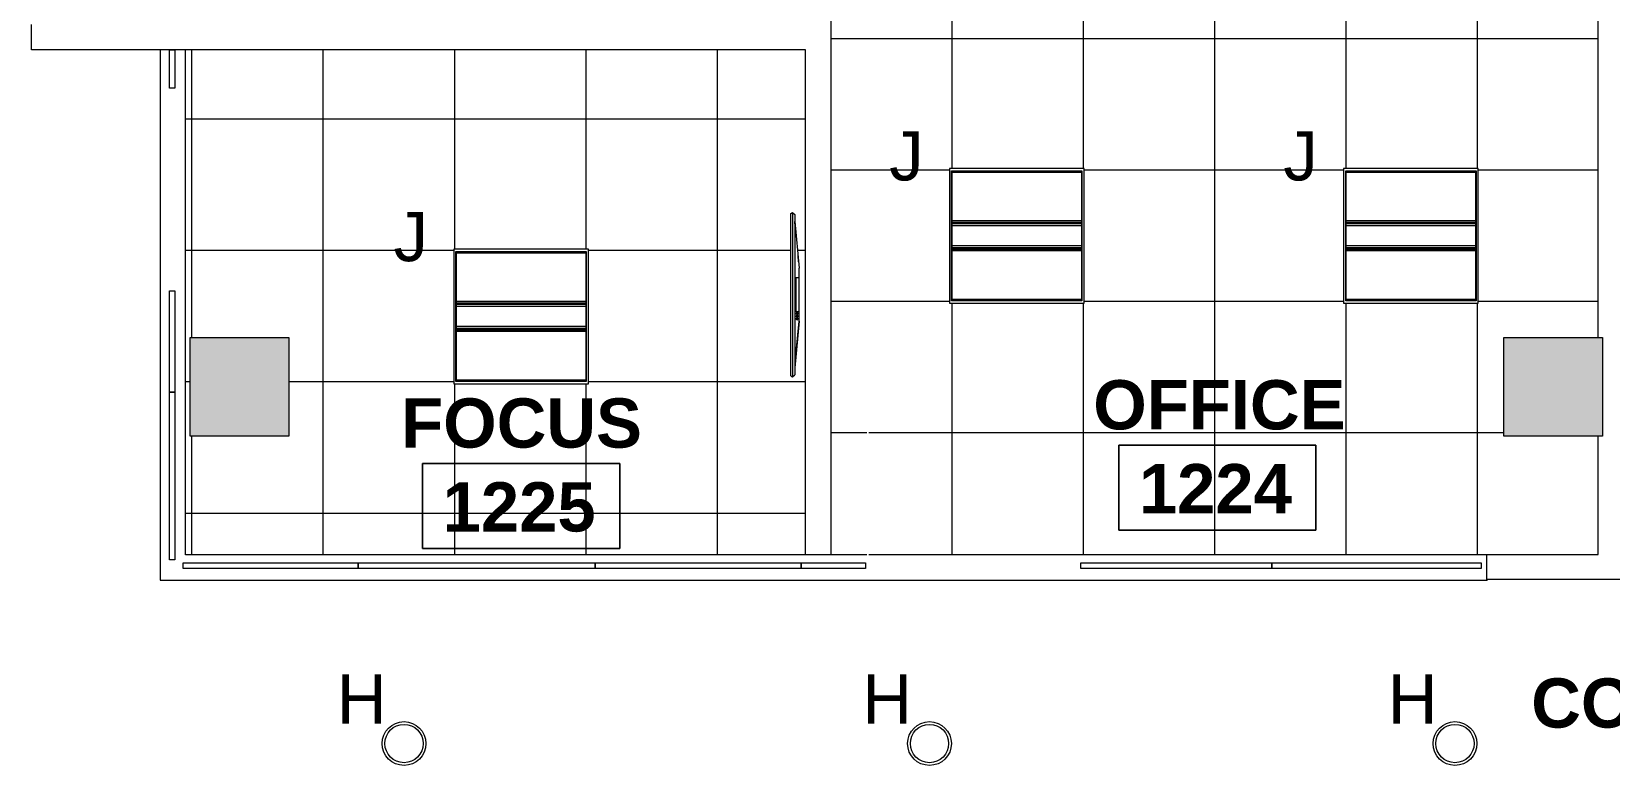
# Model space of a CAD drawing. Header units: inches. Extents: x -329 to 986, y -79 to 1436.
# Drawn here: x -22.6 to 265.7, y 157.4 to 291.4 of the extents above; entities that cross this region are included whole.
import ezdxf

# ---------------------------------------------------------------- set-up
doc = ezdxf.new("R2010")
doc.units = ezdxf.units.IN
doc.header["$LTSCALE"] = 48
doc.header["$MEASUREMENT"] = 0
for name, color, linetype, lineweight in [('A-AREA-IDEN', 1, 'Continuous', 9), ('A-CLNG', 214, 'Continuous', 13), ('A-CLNG-PATT', 214, 'Continuous', 13), ('A-GLAZ-CURT', 8, 'Continuous', 9), ('A-WALL', 8, 'Continuous', 13), ('E-LITE-EQPM', 4, 'Continuous', 9), ('E-LITE-EQPM-IDEN', 4, 'Continuous', 9), ('Q-SPCQ', 8, 'Continuous', 9), ('S-COLS', 8, 'Continuous', 13)]:
    doc.layers.add(name, color=color, linetype=linetype, lineweight=lineweight)
doc.styles.add('Arial', font='arial.ttf', dxfattribs={"height": 8.999999999999991})
doc.styles.add('Swis721 Lt BT_B', font='', dxfattribs={"height": 8.999999999999991})
doc.styles.get('Swis721 Lt BT_B').set_extended_font_data('Swis721 Lt BT', bold=True)

# ---------------------------------------------------------------- blocks, each defined once
blk = doc.blocks.new('Concrete-Square-Column - 18 x 18-6977650-Level 12  RCP')
at = {"layer": 'S-COLS'}
blk.add_hatch(color=256, dxfattribs=at).paths.add_polyline_path([(9.00000000000034, -8.999999999999146), (9.00000000000034, 9.000000000001021), (-8.999999999999828, 9.000000000001021), (-8.999999999999828, -8.999999999999146), (-1.358233555763036, -8.999999999999146)], flags=0)
for p, q in [((-9.000000000000004, 8.999999999999998), (8.999999999999991, 8.999999999999998)), ((-9.000000000000004, -8.999999999999996), (-9.000000000000004, 8.999999999999998)), ((8.999999999999991, 8.999999999999998), (8.999999999999991, -8.999999999999996)), ((8.999999999999991, -8.999999999999996), (-9.000000000000004, -8.999999999999996))]:
    blk.add_line(p, q, dxfattribs=at)
blk = doc.blocks.new('L-Recessed-Axis-Plano - 2 X 2-4550865-Level 12  RCP')
at = {"layer": 'E-LITE-EQPM'}
for p, q in [((11.90625000000024, 11.87499999999966), (-11.90624999999975, 11.87499999999966)), ((-11.90624999999975, 11.87499999999966), (-11.90624999999975, -11.87500000000033)), ((-11.87499999999975, -11.56250000000099), (-11.87499999999975, 11.56249999999901)), ((-11.87499999999975, 11.56249999999901), (11.87500000000024, 11.56249999999901)), ((11.87500000000024, 11.56249999999901), (11.87500000000024, -11.56250000000099)), ((11.90625000000024, -11.87500000000033), (11.90625000000024, 11.87499999999966)), ((-11.87499999999974, 2.737406249999669), (11.87500000000024, 2.737406249999669)), ((11.87500000000024, 2.506846065747282), (-11.87499999999974, 2.506846065747282)), ((-11.87499999999974, 2.304862327499548), (11.87500000000024, 2.304862327499548)), ((-11.87499999999974, 2.200850357448503), (11.87500000000023, 2.200850357448503)), ((-11.87499999999975, 1.825572752108576), (11.87500000000023, 1.825572752108576)), ((-11.87499999999975, -1.82557275210924), (11.87500000000023, -1.82557275210924)), ((-11.87499999999974, -2.200850357449164), (11.87500000000023, -2.200850357449164)), ((-11.87499999999974, -2.30486232750021), (11.87500000000024, -2.30486232750021)), ((-11.87499999999974, -2.506846065747483), (11.87500000000024, -2.506846065747483)), ((-11.87499999999974, -2.737406250000332), (11.87500000000024, -2.737406250000332)), ((-11.90624999999975, -11.87500000000033), (11.90625000000024, -11.87500000000033)), ((11.87500000000024, -11.56250000000099), (-11.87499999999975, -11.56250000000099))]:
    blk.add_line(p, q, dxfattribs=at)
blk = doc.blocks.new('Samsung_6_series_smartTV__Television__TV_13081 - 32_ ES6305U-V5-Level 12  RCP')
at = {"layer": 'Q-SPCQ'}
for p, q in [((-9.883028136011653, 5.029035433109211), (-10.07582600494252, 4.694229830510501)), ((-10.07582600494252, 4.694229830510503), (-9.727171150496346, 4.320374015786381)), ((19.91834568998103, 4.694229830510407), (-10.07582600494252, 4.694229830510504)), ((-9.88302813601166, 5.029035433109215), (19.72554782105017, 5.029035433109119)), ((19.56969083553485, 4.320374015786289), (-9.727171150496346, 4.320374015786383)), ((0.0656167979005886, 3.493602362242938), (-8.452636602244295, 4.320374015786228)), ((-7.742781953569305, 4.251476358708941), (-6.627296190602805, 4.143208622891676)), ((-5.511810824960206, 4.034940925638124), (0.0656167979005886, 3.493602362242938)), ((0.06561679789982895, 3.49360236224303), (0.4593175853014011, 3.493602362243029)), ((0.4593175853014037, 3.493602362243029), (1.837270341206914, 3.493602362243024)), ((8.005249343831599, 4.123523622085521), (1.837270341206918, 4.123523622085541)), ((1.837270341206918, 4.123523622085552), (1.837270341206915, 3.493602362243024)), ((1.837270341206915, 3.493602362243024), (8.005249343831595, 3.493602362243004)), ((8.005249343831595, 3.493602362243006), (8.005249343831599, 4.123523622085523)), ((8.005249343831595, 3.493602362243004), (9.383202099737098, 3.493602362243)), ((9.383202099737098, 3.493602362243), (9.776902887138672, 3.493602362242998)), ((18.29515628728245, 4.320374015786057), (9.77690288713927, 3.493602362242768)), ((10.89238857583677, 3.601870090851548), (12.00787426453428, 3.710137819460499)), ((16.46981602417963, 4.143208637308475), (18.29515628728245, 4.320374015786057)), ((19.91834568998103, 4.694229830510407), (19.56969083553484, 4.320374015786287)), ((19.72554782105017, 5.029035433109119), (19.91834568998103, 4.6942298305104))]:
    blk.add_line(p, q, dxfattribs=at)
at = {"layer": 'Q-SPCQ', "flags": 128}
for points in [[(0.659913955256726, 3.88730314964214), (0.6559655949704003, 3.922345816406911), (0.6443185013830938, 3.95563129753467), (0.6255567084013004, 3.985490520013593), (0.6006210106675535, 4.010426217747344), (0.5707617881886285, 4.02918801072914), (0.5374763070608733, 4.040835104316446), (0.5024336402960993, 4.044783464602776), (0.4673909735313246, 4.040835104316447), (0.4341054924035694, 4.029188010729142), (0.4042462699246431, 4.010426217747346), (0.3793105721908955, 3.985490520013602), (0.3605487792091015, 3.955631297534673), (0.348901685621793, 3.922345816406921), (0.3449533253354659, 3.887303149642145)], [(0.3449533253354659, 3.887303149642146), (0.3489016856217923, 3.852260482877369), (0.3605487792090995, 3.818975001749617), (0.3793105721908929, 3.789115779270694), (0.4042462699246391, 3.764180081536944), (0.4341054924035634, 3.745418288555148), (0.4673909735313179, 3.733771194967843), (0.5024336402960913, 3.729822834681513), (0.5374763070608647, 3.733771194967842), (0.5707617881886199, 3.745418288555146), (0.6006210106675455, 3.76418008153694), (0.6255567084012937, 3.789115779270684), (0.6443185013830878, 3.818975001749606), (0.6559655949703976, 3.852260482877364), (0.659913955256726, 3.887303149642134)], [(1.135565825386473, 3.887303149642144), (1.131617465100146, 3.922345816406919), (1.119970371512837, 3.955631297534673), (1.101208578531044, 3.985490520013601), (1.076272880797296, 4.010426217747345), (1.046413658318371, 4.029188010729141), (1.013128177190616, 4.040835104316446), (0.9780855104258422, 4.044783464602774), (0.9430428436610682, 4.040835104316445), (0.9097573625333136, 4.02918801072914), (0.879898140054388, 4.010426217747344), (0.8549624423206411, 3.985490520013596), (0.8362006493388477, 3.955631297534672), (0.8245535557515399, 3.922345816406919), (0.8206051954652128, 3.887303149642143)], [(0.8206051954652128, 3.887303149642144), (0.8245535557515399, 3.852260482877368), (0.8362006493388471, 3.818975001749616), (0.8549624423206411, 3.789115779270693), (0.879898140054388, 3.764180081536943), (0.9097573625333136, 3.745418288555147), (0.9430428436610682, 3.733771194967842), (0.9780855104258422, 3.729822834681513), (1.013128177190616, 3.733771194967841), (1.046413658318371, 3.745418288555146), (1.076272880797296, 3.764180081536942), (1.101208578531044, 3.789115779270691), (1.119970371512838, 3.818975001749614), (1.131617465100146, 3.852260482877367), (1.135565825386473, 3.887303149642143)], [(1.607847563033137, 3.887303149642143), (1.603899202746809, 3.922345816406919), (1.592252109159502, 3.955631297534672), (1.573490316177708, 3.9854905200136), (1.54855461844396, 4.010426217747344), (1.518695395965034, 4.029188010729139), (1.48540991483728, 4.040835104316445), (1.450367248072506, 4.044783464602774), (1.415324581307732, 4.040835104316445), (1.382039100179977, 4.029188010729139), (1.352179877701052, 4.010426217747344), (1.327244179967305, 3.985490520013594), (1.308482386985511, 3.955631297534671), (1.296835293398203, 3.922345816406919), (1.292886933111876, 3.887303149642143)], [(1.292886933111876, 3.887303149642143), (1.296835293398203, 3.852260482877367), (1.308482386985511, 3.818975001749614), (1.327244179967304, 3.789115779270691), (1.352179877701052, 3.764180081536942), (1.382039100179977, 3.745418288555146), (1.415324581307732, 3.733771194967841), (1.450367248072506, 3.729822834681512), (1.48540991483728, 3.73377119496784), (1.518695395965035, 3.745418288555145), (1.54855461844396, 3.764180081536941), (1.573490316177708, 3.789115779270685), (1.592252109159502, 3.818975001749613), (1.60389920274681, 3.852260482877366), (1.607847563033137, 3.887303149642142)]]:
    blk.add_lwpolyline(points, dxfattribs=at)
at = {"layer": 'Q-SPCQ'}
for centre, radius, start, end in [((0.5024336402960959, 3.887303149642141), 0.15748031496063, 5.104790263748944e-13, 180.0000000000002), ((0.5024336402960959, 3.887303149642141), 0.1574803149606299, 180.0000000000002, 5.088887490341627e-14), ((0.9780855104258429, 3.887303149642141), 0.1574803149606301, 5.13659581056358e-13, 180.0000000000002), ((0.9780855104258429, 3.887303149642141), 0.1574803149606298, 180.0000000000002, 5.088887490341627e-14), ((1.450367248072506, 3.887303149642141), 0.1574803149606301, 5.13659581056358e-13, 180.0000000000002), ((1.450367248072506, 3.887303149642141), 0.1574803149606299, 180.0000000000002, 1.017777498068325e-13)]:
    blk.add_arc(centre, radius, start, end, dxfattribs=at)
blk = doc.blocks.new('L-PENDANT_FOCAL POINT 3_5 CYLINDER - L-PENDANT_FOCAL POINT 3_5 CYLINDER-8597710-Level 12  RCP')
at = {"layer": 'E-LITE-EQPM'}
for radius in [4.000000000000003, 3.500000000000002]:
    blk.add_circle((-0.1249999999999774, 0), radius, dxfattribs=at)
blk = doc.blocks.new('System Panel - Glazed-8646069-Level 12  RCP')
at = {"layer": 'A-GLAZ-CURT'}
for p, q in [((-15.31797269998319, 0.7499999999999999), (-15.31797269998319, 1.75)), ((-15.31797269998319, 1.75), (15.31797269998314, 1.75)), ((15.31797269998314, 0.7499999999999999), (-15.31797269998319, 0.7499999999999999)), ((15.31797269998314, 1.75), (15.31797269998314, 0.7499999999999999))]:
    blk.add_line(p, q, dxfattribs=at)
blk = doc.blocks.new('System Panel - Glazed-8645916-Level 12  RCP')
at = {"layer": 'A-GLAZ-CURT'}
for p, q in [((-5.877972455484829, 0.7499999999999573), (-5.877972455484829, 1.749999999999943)), ((-5.877972455484829, 1.749999999999943), (5.87797245548485, 1.749999999999943)), ((5.87797245548485, 0.7499999999999573), (-5.877972455484829, 0.7499999999999573)), ((5.87797245548485, 1.749999999999943), (5.87797245548485, 0.7499999999999573))]:
    blk.add_line(p, q, dxfattribs=at)
blk = doc.blocks.new('System Panel - Glazed-8645917-Level 12  RCP')
at = {"layer": 'A-GLAZ-CURT'}
for p, q in [((-16, 0.7499999999999573), (-16, 1.749999999999943)), ((-16, 1.749999999999943), (16, 1.749999999999943)), ((16, 0.7499999999999573), (-16, 0.7499999999999573)), ((16, 1.749999999999943), (16, 0.7499999999999573))]:
    blk.add_line(p, q, dxfattribs=at)
blk = doc.blocks.new('System Panel - Glazed-8646057-Level 12  RCP')
at = {"layer": 'A-GLAZ-CURT'}
for p, q in [((-3.496242829582584, 0.7499999999999999), (-3.496242829582584, 1.75)), ((-3.496242829582584, 1.75), (3.496242829582541, 1.75)), ((3.496242829582541, 0.7499999999999999), (-3.496242829582584, 0.7499999999999999)), ((3.496242829582541, 1.75), (3.496242829582541, 0.7499999999999999))]:
    blk.add_line(p, q, dxfattribs=at)
blk = doc.blocks.new('System Panel - Glazed-8646067-Level 12  RCP')
at = {"layer": 'A-GLAZ-CURT'}
for p, q in [((-9.253757170417414, 0.7500000000000006), (-9.253757170417414, 1.75)), ((-9.253757170417414, 1.75), (9.253757170417456, 1.75)), ((9.253757170417456, 0.7500000000000006), (-9.253757170417414, 0.7500000000000006)), ((9.253757170417456, 1.75), (9.253757170417456, 0.7500000000000006))]:
    blk.add_line(p, q, dxfattribs=at)
blk = doc.blocks.new('System Panel - Glazed-8645918-Level 12  RCP')
at = {"layer": 'A-GLAZ-CURT'}
for p, q in [((-18.8215432191827, 0.7499999999999573), (-18.8215432191827, 1.749999999999943)), ((-18.8215432191827, 1.749999999999943), (18.82154321918269, 1.749999999999943)), ((18.82154321918269, 0.7499999999999573), (-18.8215432191827, 0.7499999999999573)), ((18.82154321918269, 1.749999999999943), (18.82154321918269, 0.7499999999999573))]:
    blk.add_line(p, q, dxfattribs=at)
blk = doc.blocks.new('System Panel - Glazed-8645919-Level 12  RCP')
at = {"layer": 'A-GLAZ-CURT'}
for p, q in [((-21.6430864383654, 0.7499999999999573), (-21.6430864383654, 1.749999999999943)), ((-21.6430864383654, 1.749999999999943), (21.64308643836541, 1.749999999999943)), ((21.64308643836541, 0.7499999999999573), (-21.6430864383654, 0.7499999999999573)), ((21.64308643836541, 1.749999999999943), (21.64308643836541, 0.7499999999999573))]:
    blk.add_line(p, q, dxfattribs=at)
blk = doc.blocks.new('System Panel - Glazed-8645920-Level 12  RCP')
at = {"layer": 'A-GLAZ-CURT'}
for p, q in [((-17.4553608778485, 0.7499999999999999), (-17.4553608778485, 1.749999999999986)), ((-17.4553608778485, 1.749999999999986), (17.45536087784846, 1.749999999999986)), ((17.45536087784846, 0.7499999999999999), (-17.4553608778485, 0.7499999999999999)), ((17.45536087784846, 1.749999999999986), (17.45536087784846, 0.7499999999999999))]:
    blk.add_line(p, q, dxfattribs=at)
blk = doc.blocks.new('System Panel - Glazed-8641703-Level 12  RCP')
at = {"layer": 'A-GLAZ-CURT'}
for p, q in [((-19.125, 0.7499999999999786), (-19.125, 1.749999999999986)), ((-19.125, 1.749999999999986), (19.125, 1.749999999999986)), ((19.125, 0.7499999999999786), (-19.125, 0.7499999999999786)), ((19.125, 1.749999999999986), (19.125, 0.7499999999999786))]:
    blk.add_line(p, q, dxfattribs=at)
blk = doc.blocks.new('Room Tag - Room Name and Number-3379422-Level 12  RCP')
at = {"layer": 'A-AREA-IDEN'}
for p, q in [((-0.1880646717928032, -0.1635729993857746), (-0.1880646717928032, -0.001823739990654245)), ((-0.1880646717928032, -0.001823739990654244), (0.1869353282071967, -0.001823739990654244)), ((0.1869353282071967, -0.001823739990655456), (-0.1880646717928029, -0.001823739990654244)), ((-0.1880646717928029, -0.001823739990654251), (-0.1880646717928032, -0.1635729993857734)), ((0.1869353282071967, -0.001823739990654244), (0.1869353282071967, -0.1635729993857746)), ((0.1869353282071964, -0.1635729993857746), (0.1869353282071967, -0.001823739990655458)), ((0.1869353282071967, -0.1635729993857746), (-0.1880646717928032, -0.1635729993857746)), ((-0.1880646717928032, -0.1635729993857734), (0.1869353282071964, -0.1635729993857746))]:
    blk.add_line(p, q, dxfattribs=at)

msp = doc.modelspace()

# ---------------------------------------------------------------- linework, layer by layer
at = {"layer": 'A-CLNG'}
for p, q in [((5.508387873147494, 195.8650428194289), (5.508387873147643, 288.0634882193953)), ((169.6876471882453, 266.4072382193963), (145.0626471882453, 266.4072382193964)), ((145.0626471882453, 266.4072382193964), (145.0626471882452, 241.8447382193964)), ((169.6876471882452, 241.8447382193964), (169.6876471882453, 266.4072382193963)), ((241.6876471882452, 266.4072382193961), (217.0626471882452, 266.4072382193962)), ((217.0626471882452, 266.4072382193962), (217.0626471882451, 241.8447382193962)), ((241.6876471882451, 241.8447382193961), (241.6876471882452, 266.4072382193961)), ((79.1333878731488, 251.6572382193967), (54.50838787314881, 251.6572382193968)), ((54.50838787314883, 251.6572382193968), (54.50838787314873, 227.0947382193968)), ((79.1333878731487, 227.0947382193967), (79.1333878731488, 251.6572382193967)), ((145.0626471882452, 241.8447382193964), (169.6876471882452, 241.8447382193964)), ((217.0626471882451, 241.8447382193962), (241.6876471882451, 241.8447382193961)), ((54.50838787314873, 227.0947382193968), (79.13338787314872, 227.0947382193967)), ((118.8126471882438, 195.8650428194285), (5.508387873147483, 195.8650428194289)), ((130.0060920992134, 195.8650428194285), (123.4376471882438, 195.8650428194285)), ((243.2501471882437, 195.8650428194281), (130.3810920992134, 195.8650428194285))]:
    msp.add_line(p, q, dxfattribs=at)
at = {"layer": 'A-CLNG-PATT'}
for p, q in [((145.511, 312.0634882193953), (145.511, 266.4072382193963)), ((169.511, 312.0634882193952), (169.511, 266.4072382193963)), ((193.511, 312.0634882193951), (193.511, 195.8650428194286)), ((217.511, 312.0634882193951), (217.511, 266.4072382193963)), ((241.511, 312.063488219395), (241.511, 266.4072382193963)), ((123.4376471882441, 290.167), (263.584955995419, 290.167)), ((6.692000000000001, 235.5341135076527), (6.692000000000004, 288.0634882193957)), ((30.692, 195.8650428194292), (30.692, 288.0634882193956)), ((54.692, 251.6572382193968), (54.69200000000001, 288.0634882193955)), ((78.69200000000001, 251.6572382193968), (78.69200000000001, 288.0634882193954)), ((102.692, 195.8650428194288), (102.692, 288.0634882193954)), ((118.8126471882441, 275.417), (5.508387873147718, 275.417)), ((123.4376471882441, 266.167), (145.0626471882454, 266.167)), ((169.6876471882456, 266.167), (217.0626471882454, 266.167)), ((241.6876471882456, 266.167), (263.5849559954189, 266.167)), ((54.50838787314887, 251.417), (5.508387873147669, 251.417)), ((116.126465565204, 251.417), (79.13338787314898, 251.417)), ((118.812647188244, 251.417), (117.2990626741192, 251.417)), ((123.4376471882441, 242.167), (145.0626471882453, 242.167)), ((169.6876471882454, 242.167), (217.0626471882454, 242.167)), ((241.6876471882454, 242.167), (263.5849559954189, 242.167)), ((145.511, 241.8447382193967), (145.511, 195.8650428194287)), ((169.511, 241.8447382193964), (169.511, 195.8650428194287)), ((217.511, 241.8447382193964), (217.511, 195.8650428194285)), ((241.511, 241.8447382193964), (241.511, 195.8650428194283)), ((6.390046159729849, 227.417), (5.508387873147626, 227.417)), ((54.50838787314878, 227.417), (24.39004615972985, 227.417)), ((54.692, 195.8650428194291), (54.692, 227.0947382193972)), ((78.69200000000001, 195.865042819429), (78.69200000000001, 227.0947382193968)), ((118.812647188244, 227.417), (79.1333878731488, 227.417)), ((6.691999999999998, 195.8650428194294), (6.691999999999999, 217.5341135076527)), ((123.437647188244, 218.167), (130.0060920992135, 218.167)), ((130.381092099214, 218.167), (246.3900461597302, 218.167)), ((118.8126471882439, 203.417), (5.508387873147583, 203.417))]:
    msp.add_line(p, q, dxfattribs=at)
at = {"layer": 'A-WALL'}
for p, q in [((123.437647188244, 312.0634882193953), (123.4376471882438, 195.8650428194285)), ((263.5849559954187, 235.5341135076519), (263.5849559954188, 312.0634882193947)), ((-22.60995384026948, 288.0634882193953), (-22.60995384026948, 292.6884882193953)), ((118.8126471882439, 288.0634882193949), (-22.60995384026948, 288.0634882193953)), ((0.8833878731476409, 288.0634882193953), (0.8833878731474847, 191.2400428194289)), ((118.8126471882438, 195.8650428194285), (118.8126471882439, 288.0634882193949)), ((263.5849559954186, 195.9356263626224), (263.5849559954186, 217.5341135076518)), ((123.4376471882438, 195.8650428194285), (118.8126471882438, 195.8650428194285)), ((243.2501471882437, 195.9356263626225), (263.5849559954186, 195.9356263626224)), ((243.2501471882437, 191.3106263626225), (243.2501471882437, 195.9356263626225)), ((0.8833878731474847, 191.2400428194289), (243.3208878731475, 191.2400428194281)), ((268.2099559954186, 191.3106263626224), (243.2501471882437, 191.3106263626225)), ((243.3208878731475, 191.3106263626225), (243.3208878731475, 191.2400428194281))]:
    msp.add_line(p, q, dxfattribs=at)

# ---------------------------------------------------------------- block references
at = {"layer": 'A-AREA-IDEN', "xscale": 95.99999999999994, "yscale": 95.99999999999994, "zscale": 95.99999999999994}
for p in [(194.0914381463684, 216.0341087126689), (66.89051918455722, 212.7081512595652)]:
    msp.add_blockref('Room Tag - Room Name and Number-3379422-Level 12  RCP', p, dxfattribs=at)
at = {"layer": 'A-GLAZ-CURT', "rotation": 89.99999999999991}
for name, p in [('System Panel - Glazed-8646057-Level 12  RCP', (4.320887873147645, 284.5672453898128)), ('System Panel - Glazed-8646067-Level 12  RCP', (4.320887873147565, 234.8172453898128)), ('System Panel - Glazed-8646069-Level 12  RCP', (4.320887873147525, 210.2455155194122))]:
    msp.add_blockref(name, p, dxfattribs=at)
at = {"layer": 'A-GLAZ-CURT'}
for name, p in [('System Panel - Glazed-8645917-Level 12  RCP', (21.07088787314749, 192.615042819429)), ('System Panel - Glazed-8645919-Level 12  RCP', (58.71397431151289, 192.6150428194289)), ('System Panel - Glazed-8645918-Level 12  RCP', (99.17860396906102, 192.6150428194287)), ('System Panel - Glazed-8645916-Level 12  RCP', (123.8781196437285, 192.6150428194287)), ('System Panel - Glazed-8645920-Level 12  RCP', (186.5447863103952, 192.6150428194284)), ('System Panel - Glazed-8641703-Level 12  RCP', (223.1251471882437, 192.6150428194283))]:
    msp.add_blockref(name, p, dxfattribs=at)
at = {"layer": 'E-LITE-EQPM', "extrusion": (0, 0, -1)}
for p in [(-157.3751471882455, 254.1259882193967), (-229.3751471882454, 254.1259882193965), (-66.82088787314902, 239.3759882193971)]:
    msp.add_blockref('L-Recessed-Axis-Plano - 2 X 2-4550865-Level 12  RCP', p, dxfattribs=at)
at = {"layer": 'E-LITE-EQPM'}
for p in [(45.55993274804207, 161.3747300857126), (141.5599327480423, 161.3747300857123), (237.5599327480415, 161.3747300857119)]:
    msp.add_blockref('L-PENDANT_FOCAL POINT 3_5 CYLINDER - L-PENDANT_FOCAL POINT 3_5 CYLINDER-8597710-Level 12  RCP', p, dxfattribs=at)
at = {"layer": 'Q-SPCQ', "rotation": 89.99999999999991}
msp.add_blockref('Samsung_6_series_smartTV__Television__TV_13081 - 32_ ES6305U-V5-Level 12  RCP', (121.1251471882438, 238.4547283768756), dxfattribs=at)
at = {"layer": 'S-COLS'}
for p in [(15.39004615972976, 226.5341135076525), (255.3900461597301, 226.5341135076518)]:
    msp.add_blockref('Concrete-Square-Column - 18 x 18-6977650-Level 12  RCP', p, dxfattribs=at)

# ---------------------------------------------------------------- texts
at = {"layer": 'A-AREA-IDEN', "char_height": 8.999999999999991, "attachment_point": 1, "style": 'Swis721 Lt BT_B'}
for s, insert, width in [('OFFICE', (171.3493899072062, 227.7505110442679), 54.84299999999993), ('FOCUS', (44.90437645720604, 224.4245535911642), 53.02499999999994), ('1224', (179.6806811530184, 212.4319230304681), 33.93599999999996), ('1225', (52.47976219120724, 209.1059655773643), 33.93599999999996), ('CORRIDOR', (251.3670597522804, 173.2822165275158), 81.20399999999992)]:
    msp.add_mtext(s, dxfattribs=dict(at, insert=insert, width=width))
at = {"layer": 'E-LITE-EQPM-IDEN', "char_height": 8.999999999999991, "attachment_point": 1, "style": 'Arial'}
for s, insert, width in [('J', (134.0772155161046, 273.2291362969034), 7.87799999999999), ('J', (206.0772155161045, 273.2291362969032), 7.87799999999999), ('J', (43.52295620100824, 258.4791362969037), 7.87799999999999), ('H', (33.16482547424641, 173.9963297137029), 11.21099999999999), ('H', (129.1648254742466, 173.9963297137026), 11.21099999999999), ('H', (225.1648254742458, 173.9963297137022), 11.21099999999999)]:
    msp.add_mtext(s, dxfattribs=dict(at, insert=insert, width=width))

doc.saveas('drawing.dxf')
